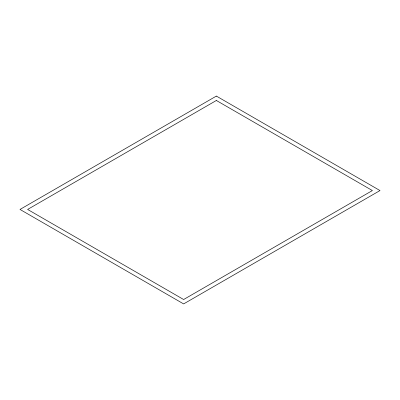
<?xml version="1.0" encoding="UTF-8"?>
<svg xmlns="http://www.w3.org/2000/svg" width="400" height="400" viewBox="0 0 400 400"><rect width="100%" height="100%" fill="white"/><g stroke="black" fill="none" stroke-linecap="round" stroke-linejoin="round"><path stroke-width="0.6" d="M216.365 96.08L20 209.445L183.635 303.92L380 190.555L216.365 96.08M216.365 100.48L27.625 209.445L183.635 299.52L372.375 190.555L216.365 100.48"/></g></svg>
